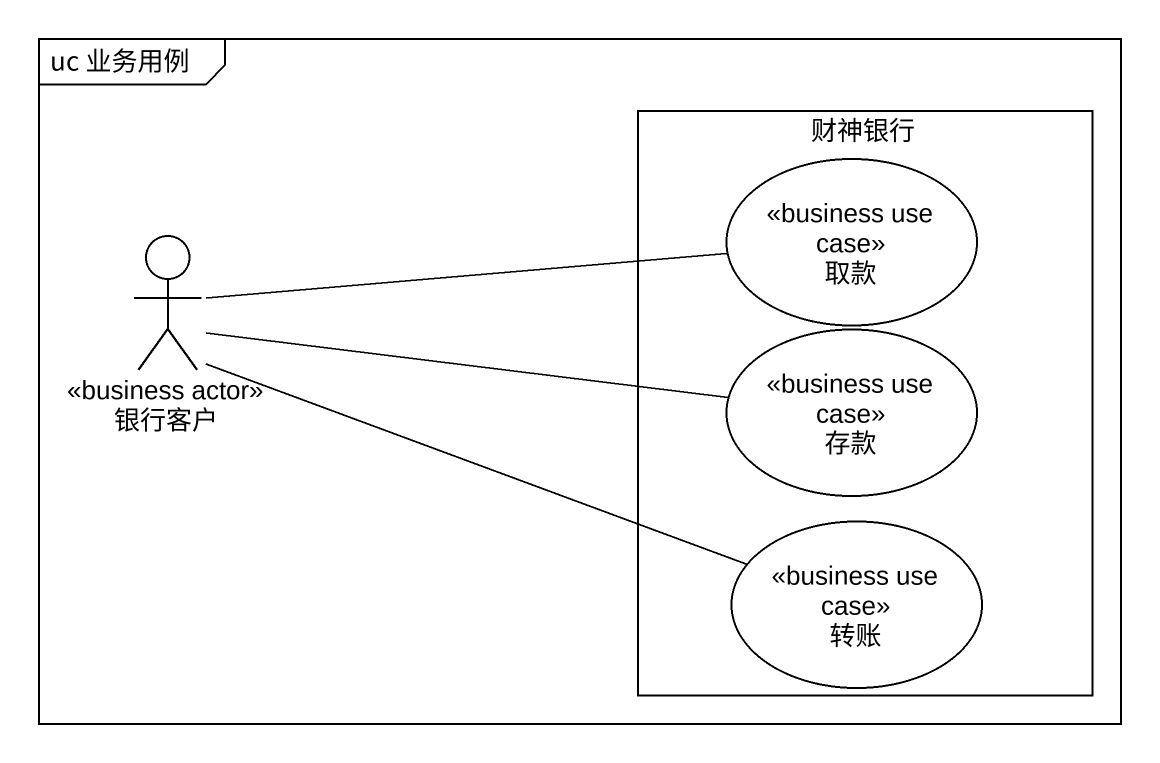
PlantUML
@startuml
mainframe uc 业务用例
rectangle 财神银行 {
  usecase 取款 <<business use case>>
  usecase 存款 <<business use case>>
  usecase 转账 <<business use case>>
}
actor 银行客户 <<business actor>>
银行客户 -right- 取款
银行客户 -right- 存款
转账 -left- 银行客户
@enduml
